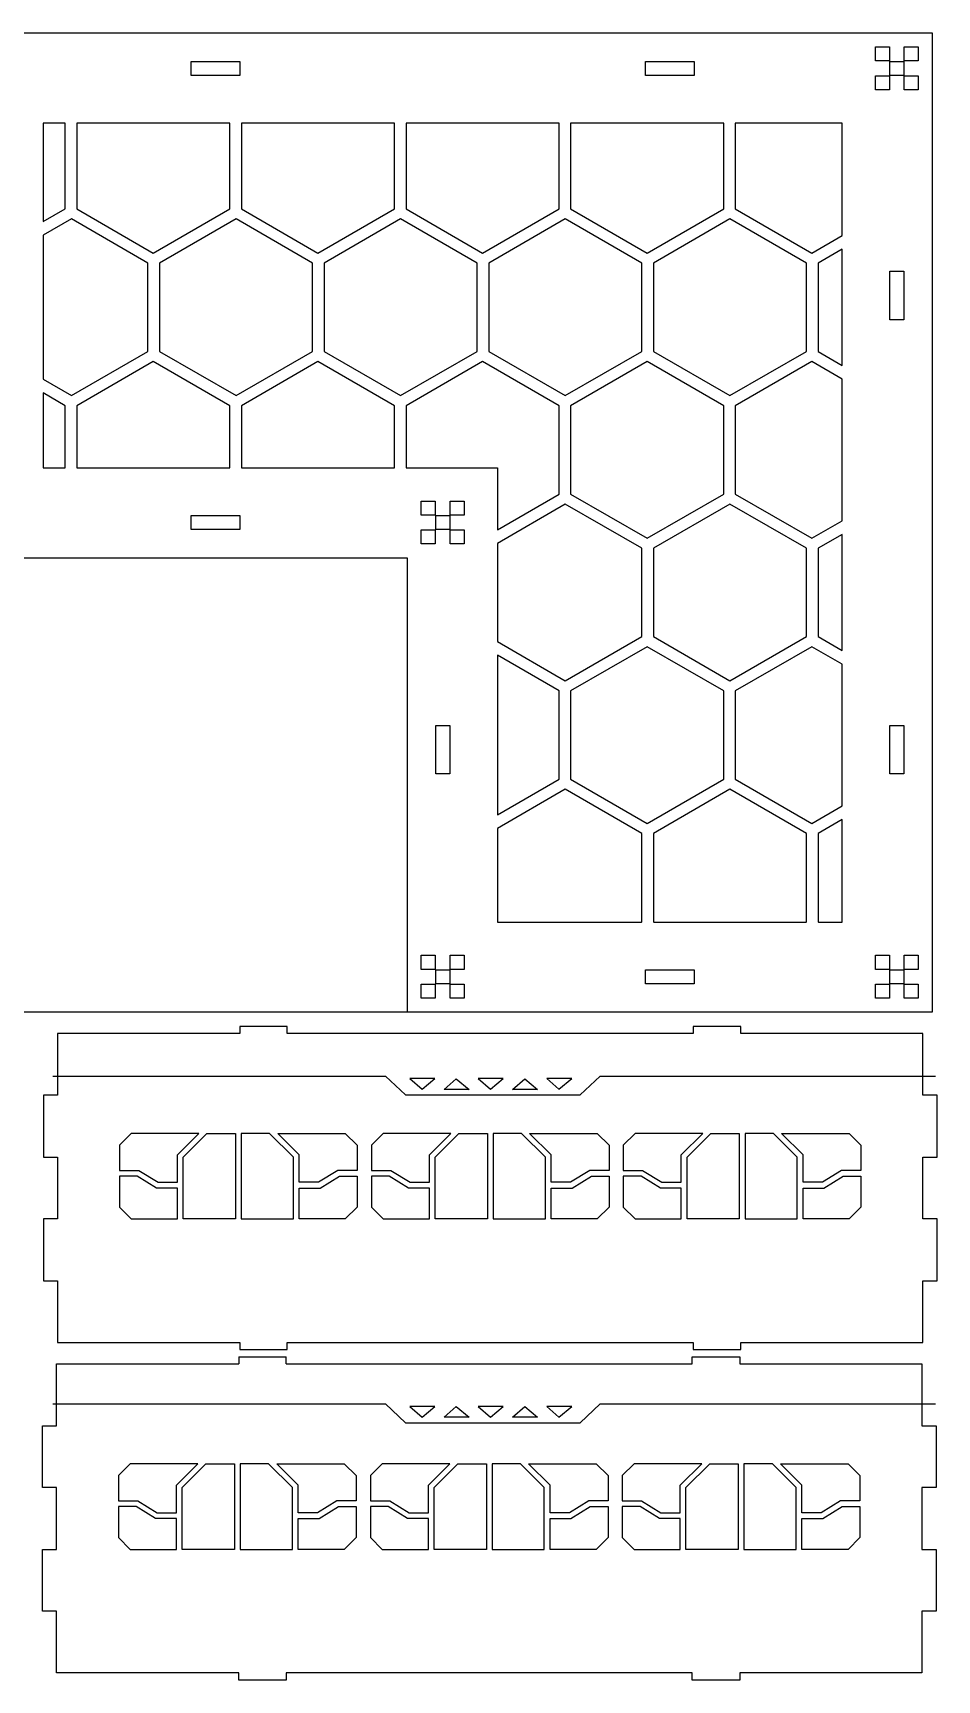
# Model space of a CAD drawing. Extents: x 74 to 584, y 66 to 413.
# Drawn here: x 393.8 to 584, y 66.5 to 413 of the extents above; entities that cross this region are included whole.
import ezdxf

# ---------------------------------------------------------------- set-up
doc = ezdxf.new("R2010")
doc.units = 0
for name, color, linetype in [('Découpe_1', 7, 'CONTINUOUS'), ('Découpe_2', 7, 'CONTINUOUS'), ('Découpe_4', 7, 'CONTINUOUS'), ('Gravure', 7, 'CONTINUOUS')]:
    doc.layers.add(name, color=color, linetype=linetype)

msp = doc.modelspace()

# ---------------------------------------------------------------- linework, layer by layer
at = {"layer": 'Découpe_1', "color": 5}
for points in [[(571.05, 410.05), (574, 410.05)], [(571.05, 407.1), (571.05, 410.05)], [(574, 410.05), (574, 407.1), (571.05, 407.1)], [(577.1, 410.05), (580.05, 410.05)], [(580.05, 407.1), (577.1, 407.1), (577.1, 410.05)], [(580.05, 410.05), (580.05, 407.1)], [(427.125, 407.025), (437.325, 407.025)], [(427.125, 404.075), (427.125, 407.025)], [(437.325, 407.025), (437.325, 404.075)], [(522.675, 407.025), (532.875, 407.025)], [(522.675, 404.075), (522.675, 407.025)], [(532.875, 407.025), (532.875, 404.075)], [(574.075, 407.025), (577.025, 407.025)], [(574.075, 404.075), (574.075, 407.025)], [(577.025, 407.025), (577.025, 404.075), (574.075, 404.075)], [(437.325, 404.075), (427.125, 404.075)], [(532.875, 404.075), (522.675, 404.075)], [(571.05, 401.05), (571.05, 404)], [(571.05, 404), (574, 404), (574, 401.05)], [(577.1, 404), (580.05, 404)], [(577.1, 401.05), (577.1, 404)], [(580.05, 404), (580.05, 401.05)], [(574, 401.05), (571.05, 401.05)], [(580.05, 401.05), (577.1, 401.05)], [(574.075, 352.675), (574.075, 362.875)], [(574.075, 362.875), (577.025, 362.875)], [(577.025, 362.875), (577.025, 352.675)], [(577.025, 352.675), (574.075, 352.675)], [(475.5, 314.5), (478.45, 314.5)], [(475.5, 311.55), (475.5, 314.5)], [(478.45, 314.5), (478.45, 311.55), (475.5, 311.55)], [(481.55, 311.55), (481.55, 314.5)], [(481.55, 314.5), (484.5, 314.5), (484.5, 311.55)], [(427.125, 308.525), (427.125, 311.475)], [(427.125, 311.475), (437.325, 311.475)], [(437.325, 308.525), (427.125, 308.525)], [(437.325, 311.475), (437.325, 308.525)], [(475.5, 305.5), (475.5, 308.45)], [(475.5, 308.45), (478.45, 308.45), (478.45, 305.5)], [(478.525, 308.525), (478.525, 311.475)], [(478.525, 311.475), (481.475, 311.475), (481.475, 308.525)], [(481.475, 308.525), (478.525, 308.525)], [(484.5, 311.55), (481.55, 311.55)], [(481.55, 305.5), (481.55, 308.45), (484.5, 308.45)], [(484.5, 308.45), (484.5, 305.5)], [(478.45, 305.5), (475.5, 305.5)], [(484.5, 305.5), (481.55, 305.5)], [(478.525, 267.325), (481.475, 267.325)], [(478.525, 257.125), (478.525, 267.325)], [(481.475, 267.325), (481.475, 257.125)], [(574.075, 267.325), (577.025, 267.325)], [(574.075, 257.125), (574.075, 267.325)], [(577.025, 267.325), (577.025, 257.125)], [(481.475, 257.125), (478.525, 257.125)], [(577.025, 257.125), (574.075, 257.125)], [(475.5, 216), (475.5, 218.95), (478.45, 218.95)], [(478.45, 218.95), (478.45, 216)], [(481.55, 216), (481.55, 218.95)], [(481.55, 218.95), (484.5, 218.95), (484.5, 216)], [(571.05, 216), (571.05, 218.95)], [(571.05, 218.95), (574, 218.95), (574, 216)], [(577.1, 216), (577.1, 218.95)], [(577.1, 218.95), (580.05, 218.95), (580.05, 216)], [(478.45, 216), (475.5, 216)], [(478.525, 215.925), (481.475, 215.925)], [(481.475, 212.975), (478.525, 212.975), (478.525, 215.925)], [(481.475, 215.925), (481.475, 212.975)], [(484.5, 216), (481.55, 216)], [(522.675, 212.975), (522.675, 215.925)], [(522.675, 215.925), (532.875, 215.925)], [(532.875, 215.925), (532.875, 212.975)], [(574, 216), (571.05, 216)], [(574.075, 215.925), (577.025, 215.925)], [(574.075, 212.975), (574.075, 215.925)], [(577.025, 215.925), (577.025, 212.975), (574.075, 212.975)], [(580.05, 216), (577.1, 216)], [(475.5, 212.9), (478.45, 212.9)], [(478.45, 209.95), (475.5, 209.95), (475.5, 212.9)], [(478.45, 212.9), (478.45, 209.95)], [(481.55, 209.95), (481.55, 212.9), (484.5, 212.9)], [(484.5, 212.9), (484.5, 209.95)], [(532.875, 212.975), (522.675, 212.975)], [(571.05, 212.9), (574, 212.9)], [(571.05, 209.95), (571.05, 212.9)], [(574, 212.9), (574, 209.95), (571.05, 209.95)], [(577.1, 212.9), (580.05, 212.9)], [(577.1, 209.95), (577.1, 212.9)], [(580.05, 212.9), (580.05, 209.95), (577.1, 209.95)], [(484.5, 209.95), (481.55, 209.95)], [(414.5, 181.5), (412, 179)], [(428.703, 181.5), (414.5, 181.5)], [(424.2, 176.9971), (428.703, 181.5)], [(425.4, 176.5), (430.4, 181.5)], [(430.4, 181.5), (436.4, 181.5)], [(436.4, 181.5), (436.4, 163.5)], [(437.6, 181.5), (437.6, 163.5), (448.6, 163.5), (448.6, 176.5), (443.6, 181.5), (437.6, 181.5)], [(445.2971, 181.5), (459.5, 181.5)], [(449.8, 176.9971), (445.2971, 181.5)], [(459.5, 181.5), (462, 179)], [(469.0667, 173.7), (473.1333, 171.2), (477.2, 171.2), (477.2, 176.9971), (481.7029, 181.5), (467.5, 181.5), (465, 179), (465, 173.7), (469.0667, 173.7)], [(478.4, 176.5), (483.4, 181.5)], [(483.4, 181.5), (489.4, 181.5)], [(489.4, 181.5), (489.4, 163.5)], [(490.6, 181.5), (490.6, 163.5), (501.6, 163.5), (501.6, 176.5), (496.6, 181.5), (490.6, 181.5)], [(498.2971, 181.5), (512.5, 181.5)], [(502.8, 176.9971), (498.2971, 181.5)], [(512.5, 181.5), (515, 179)], [(520.5, 181.5), (518, 179), (518, 173.7), (522.0667, 173.7), (526.1333, 171.2), (530.2, 171.2), (530.2, 176.9971), (534.70294, 181.5), (520.5, 181.5)], [(531.4, 176.5), (536.4, 181.5)], [(536.4, 181.5), (542.4, 181.5)], [(542.4, 181.5), (542.4, 163.5)], [(554.6, 163.5), (554.6, 176.5), (549.6, 181.5), (543.6, 181.5), (543.6, 163.5), (554.6, 163.5)], [(551.2971, 181.5), (565.5, 181.5)], [(555.8, 176.9971), (551.2971, 181.5)], [(565.5, 181.5), (568, 179)], [(412, 179), (412, 173.7), (416.067, 173.7)], [(424.2, 171.2), (424.2, 176.9971)], [(449.8, 171.2), (449.8, 176.9971)], [(462, 179), (462, 173.7)], [(502.8, 171.2), (502.8, 176.9971)], [(515, 179), (515, 173.7)], [(555.8, 171.2), (555.8, 176.9971)], [(568, 179), (568, 173.7)], [(416.067, 173.7), (420.133, 171.2)], [(425.4, 163.5), (425.4, 176.5)], [(457.9333, 173.7), (453.8667, 171.2)], [(462, 173.7), (457.9333, 173.7)], [(478.4, 163.5), (478.4, 176.5)], [(510.9333, 173.7), (506.8667, 171.2)], [(515, 173.7), (510.9333, 173.7)], [(531.4, 163.5), (531.4, 176.5)], [(563.9333, 173.7), (559.8667, 171.2)], [(568, 173.7), (563.9333, 173.7)], [(415.727, 172.5), (412, 172.5)], [(412, 172.5), (412, 166)], [(419.794, 170), (415.727, 172.5)], [(424.2, 170), (419.794, 170)], [(420.133, 171.2), (424.2, 171.2)], [(424.2, 163.5), (424.2, 170)], [(453.8667, 171.2), (449.8, 171.2)], [(449.8, 170), (454.206, 170)], [(449.8, 163.5), (449.8, 170)], [(454.206, 170), (458.2727, 172.5)], [(458.2727, 172.5), (462, 172.5)], [(462, 172.5), (462, 166)], [(472.794, 170), (468.7273, 172.5), (465, 172.5), (465, 166), (467.5, 163.5), (477.2, 163.5), (477.2, 170), (472.794, 170)], [(506.8667, 171.2), (502.8, 171.2)], [(502.8, 170), (507.206, 170)], [(502.8, 163.5), (502.8, 170)], [(507.206, 170), (511.2727, 172.5)], [(511.2727, 172.5), (515, 172.5)], [(515, 172.5), (515, 166)], [(530.2, 170), (525.794, 170), (521.7273, 172.5), (518, 172.5), (518, 166), (520.5, 163.5), (530.2, 163.5), (530.2, 170)], [(559.8667, 171.2), (555.8, 171.2)], [(555.8, 170), (560.206, 170)], [(555.8, 163.5), (555.8, 170)], [(560.206, 170), (564.2727, 172.5)], [(564.2727, 172.5), (568, 172.5)], [(568, 172.5), (568, 166)], [(412, 166), (414.5, 163.5)], [(414.5, 163.5), (424.2, 163.5)], [(436.4, 163.5), (425.4, 163.5)], [(459.5, 163.5), (449.8, 163.5)], [(462, 166), (459.5, 163.5)], [(489.4, 163.5), (478.4, 163.5)], [(512.5, 163.5), (502.8, 163.5)], [(515, 166), (512.5, 163.5)], [(542.4, 163.5), (531.4, 163.5)], [(565.5, 163.5), (555.8, 163.5)], [(568, 166), (565.5, 163.5)], [(414.28354, 111.98294), (411.78354, 109.48294)], [(428.48654, 111.98294), (414.28354, 111.98294)], [(423.98354, 107.48004), (428.48654, 111.98294)], [(425.18354, 106.98294), (430.18354, 111.98294)], [(430.18354, 111.98294), (436.18354, 111.98294)], [(436.18354, 111.98294), (436.18354, 93.98294)], [(437.38354, 111.98294), (437.38354, 93.98294), (448.38354, 93.98294), (448.38354, 106.98294), (443.38354, 111.98294), (437.38354, 111.98294)], [(445.08064, 111.98294), (459.28354, 111.98294)], [(449.58354, 107.48004), (445.08064, 111.98294)], [(459.28354, 111.98294), (461.78354, 109.48294)], [(468.85024, 104.18294), (472.91684, 101.68294), (476.98354, 101.68294), (476.98354, 107.48004), (481.48644, 111.98294), (467.28354, 111.98294), (464.78354, 109.48294), (464.78354, 104.18294), (468.85024, 104.18294)], [(478.18354, 106.98294), (483.18354, 111.98294)], [(483.18354, 111.98294), (489.18354, 111.98294)], [(489.18354, 111.98294), (489.18354, 93.98294)], [(490.38354, 111.98294), (490.38354, 93.98294), (501.38354, 93.98294), (501.38354, 106.98294), (496.38355, 111.98294), (490.38354, 111.98294)], [(498.08063, 111.98294), (512.28355, 111.98294)], [(502.58355, 107.48004), (498.08063, 111.98294)], [(512.28355, 111.98294), (514.78353, 109.48294)], [(520.28354, 111.98294), (517.78355, 109.48294), (517.78355, 104.18294), (521.85024, 104.18294), (525.91683, 101.68294), (529.98354, 101.68294), (529.98354, 107.48004), (534.48648, 111.98294), (520.28354, 111.98294)], [(531.18355, 106.98294), (536.18354, 111.98294)], [(536.18354, 111.98294), (542.18356, 111.98294)], [(542.18356, 111.98294), (542.18356, 93.98294)], [(554.38354, 93.98294), (554.38354, 106.98294), (549.38355, 111.98294), (543.38354, 111.98294), (543.38354, 93.98294), (554.38354, 93.98294)], [(551.08064, 111.98294), (565.28353, 111.98294)], [(555.58355, 107.48004), (551.08064, 111.98294)], [(565.28353, 111.98294), (567.78354, 109.48294)], [(411.78354, 109.48294), (411.78354, 104.18294), (415.85054, 104.18294)], [(423.98354, 101.68294), (423.98354, 107.48004)], [(449.58354, 101.68294), (449.58354, 107.48004)], [(461.78354, 109.48294), (461.78354, 104.18294)], [(502.58355, 101.68294), (502.58355, 107.48004)], [(514.78353, 109.48294), (514.78353, 104.18294)], [(555.58355, 101.68294), (555.58355, 107.48004)], [(567.78354, 109.48294), (567.78354, 104.18294)], [(415.85054, 104.18294), (419.91654, 101.68294)], [(425.18354, 93.98294), (425.18354, 106.98294)], [(457.71684, 104.18294), (453.65024, 101.68294)], [(461.78354, 104.18294), (457.71684, 104.18294)], [(478.18354, 93.98294), (478.18354, 106.98294)], [(510.71685, 104.18294), (506.65025, 101.68294)], [(514.78353, 104.18294), (510.71685, 104.18294)], [(531.18355, 93.98294), (531.18355, 106.98294)], [(563.71683, 104.18294), (559.65023, 101.68294)], [(567.78354, 104.18294), (563.71683, 104.18294)], [(415.51054, 102.98294), (411.78354, 102.98294)], [(411.78354, 102.98294), (411.78354, 96.48294)], [(419.57754, 100.48294), (415.51054, 102.98294)], [(419.91654, 101.68294), (423.98354, 101.68294)], [(453.65024, 101.68294), (449.58354, 101.68294)], [(453.98954, 100.48294), (458.05624, 102.98294)], [(458.05624, 102.98294), (461.78354, 102.98294)], [(461.78354, 102.98294), (461.78354, 96.48294)], [(472.57754, 100.48294), (468.51084, 102.98294), (464.78354, 102.98294), (464.78354, 96.48294), (467.28354, 93.98294), (476.98354, 93.98294), (476.98354, 100.48294), (472.57754, 100.48294)], [(506.65025, 101.68294), (502.58355, 101.68294)], [(506.98954, 100.48294), (511.05625, 102.98294)], [(511.05625, 102.98294), (514.78353, 102.98294)], [(514.78353, 102.98294), (514.78353, 96.48294)], [(529.98354, 100.48294), (525.57754, 100.48294), (521.51084, 102.98294), (517.78355, 102.98294), (517.78355, 96.48294), (520.28354, 93.98294), (529.98354, 93.98294), (529.98354, 100.48294)], [(559.65023, 101.68294), (555.58355, 101.68294)], [(559.98955, 100.48294), (564.05623, 102.98294)], [(564.05623, 102.98294), (567.78354, 102.98294)], [(567.78354, 102.98294), (567.78354, 96.48294)], [(423.98354, 100.48294), (419.57754, 100.48294)], [(423.98354, 93.98294), (423.98354, 100.48294)], [(449.58354, 100.48294), (453.98954, 100.48294)], [(449.58354, 93.98294), (449.58354, 100.48294)], [(502.58355, 100.48294), (506.98954, 100.48294)], [(502.58355, 93.98294), (502.58355, 100.48294)], [(555.58355, 100.48294), (559.98955, 100.48294)], [(555.58355, 93.98294), (555.58355, 100.48294)], [(411.78354, 96.48294), (414.28354, 93.98294)], [(414.28354, 93.98294), (423.98354, 93.98294)], [(436.18354, 93.98294), (425.18354, 93.98294)], [(459.28354, 93.98294), (449.58354, 93.98294)], [(461.78354, 96.48294), (459.28354, 93.98294)], [(489.18354, 93.98294), (478.18354, 93.98294)], [(512.28355, 93.98294), (502.58355, 93.98294)], [(514.78353, 96.48294), (512.28355, 93.98294)], [(542.18356, 93.98294), (531.18355, 93.98294)], [(565.28353, 93.98294), (555.58355, 93.98294)], [(567.78354, 96.48294), (565.28353, 93.98294)]]:
    msp.add_lwpolyline(points, dxfattribs=at)
at = {"layer": 'Découpe_2', "color": 6}
msp.add_lwpolyline([(437.3, 137.5), (437.3, 136), (447.3, 136), (447.3, 137.5), (532.7, 137.5), (532.7, 136), (542.7, 136), (542.7, 137.5), (581, 137.5), (581, 150.5), (584, 150.5), (584, 163.5), (581, 163.5), (581, 176.5), (584, 176.5), (584, 189.5), (581, 189.5), (581, 202.5), (542.7, 202.5), (542.7, 204), (532.7, 204), (532.7, 202.5), (447.3, 202.5), (447.3, 204), (437.3, 204), (437.3, 202.5), (399, 202.5), (399, 189.5), (396, 189.5), (396, 176.5), (399, 176.5), (399, 163.5), (396, 163.5), (396, 150.5), (399, 150.5), (399, 137.5), (437.3, 137.5)], close=True, dxfattribs=at)
for points in [[(447.08354, 132.98294), (532.48355, 132.98294), (532.48355, 134.48294), (542.48353, 134.48294), (542.48353, 132.98294), (580.78354, 132.98294), (580.78354, 119.98294), (583.78354, 119.98294), (583.78354, 106.98294), (580.78354, 106.98294), (580.78354, 93.98294), (583.78354, 93.98294), (583.78354, 80.98294), (580.78354, 80.98294), (580.78354, 67.98294), (542.48353, 67.98294), (542.48353, 66.48294), (532.48355, 66.48294), (532.48355, 67.98294), (447.08354, 67.98294), (447.08354, 66.48294), (437.08354, 66.48294), (437.08354, 67.98294), (398.78354, 67.98294), (398.78354, 80.98294), (395.78354, 80.98294), (395.78354, 93.98294), (398.78354, 93.98294), (398.78354, 106.98294), (395.78354, 106.98294), (395.78354, 119.98294), (398.78354, 119.98294), (398.78354, 132.98294), (437.08354, 132.98294)], [(437.08354, 134.48294), (447.08354, 134.48294)], [(437.08354, 134.48294), (437.08354, 132.98294)], [(447.08354, 132.98294), (447.08354, 134.48294)]]:
    msp.add_lwpolyline(points, dxfattribs=at)
at = {"layer": 'Découpe_4', "color": 4}
for points in [[(377, 413), (583, 413), (583, 207), (472.55, 207)], [(472.55, 207), (377, 207)]]:
    msp.add_lwpolyline(points, dxfattribs=at)
at = {"layer": 'Gravure', "color": 3}
for points in [[(395.95007, 394.049887), (395.95007, 373.313169), (400.586868, 375.990422), (400.586868, 394.049887), (395.95007, 394.049887), (395.95007, 394.049887)], [(403.023264, 394.049887), (403.023264, 375.990422), (419.121502, 366.696382), (435.219175, 375.990422), (435.219175, 394.049887), (403.023264, 394.049887), (403.023264, 394.049887)], [(437.655543, 394.049887), (437.655543, 375.990422), (453.753809, 366.696382), (469.851482, 375.990422), (469.851482, 394.049887), (437.655543, 394.049887), (437.655543, 394.049887)], [(472.28785, 394.049887), (472.28785, 375.990422), (488.386116, 366.696382), (504.483789, 375.990422), (504.483789, 394.049887), (472.28785, 394.049887), (472.28785, 394.049887)], [(506.920722, 394.049887), (506.920722, 375.990422), (523.018395, 366.696382), (539.116661, 375.990422), (539.116661, 394.049887), (506.920722, 394.049887), (506.920722, 394.049887)], [(541.553029, 394.049887), (541.553029, 375.990422), (557.650702, 366.696382), (564.04978, 370.390625), (564.04978, 394.049887), (541.553029, 394.049887), (541.553029, 394.049887)], [(401.896012, 373.873202), (395.95007, 370.440234), (395.95007, 340.129458), (401.896012, 336.69649), (417.99425, 345.99053), (417.99425, 364.579162), (401.896012, 373.873202), (401.896012, 373.873202)], [(436.528319, 373.873202), (420.430618, 364.579162), (420.430618, 345.99053), (436.528319, 336.69649), (452.626557, 345.99053), (452.626557, 364.579162), (436.528319, 373.873202), (436.528319, 373.873202)], [(471.160627, 373.873202), (455.062925, 364.579162), (455.062925, 345.99053), (471.160627, 336.69649), (487.258864, 345.99053), (487.258864, 364.579162), (471.160627, 373.873202), (471.160627, 373.873202)], [(505.792934, 373.873202), (489.695232, 364.579162), (489.695232, 345.99053), (505.79347, 336.69649), (521.891171, 345.99053), (521.891171, 364.579162), (505.792934, 373.873202), (505.792934, 373.873202)], [(540.425777, 373.873202), (524.327539, 364.579162), (524.327539, 345.99053), (540.425777, 336.69649), (556.523478, 345.99053), (556.523478, 364.579162), (540.425777, 373.873202), (540.425777, 373.873202)], [(564.04978, 367.517691), (558.959846, 364.579162), (558.959846, 345.99053), (564.04978, 343.052002), (564.04978, 367.517691), (564.04978, 367.517691)], [(419.121502, 343.873313), (403.023264, 334.57872), (403.023264, 321.500037), (435.219175, 321.500037), (435.219175, 334.57872), (419.121502, 343.873313), (419.121502, 343.873313)], [(453.753809, 343.873313), (437.655543, 334.57872), (437.655543, 321.500037), (469.851482, 321.500037), (469.851482, 334.57872), (453.753809, 343.873313), (453.753809, 343.873313)], [(488.386116, 343.873313), (472.28785, 334.57872), (472.28785, 321.500037), (491.49993, 321.500037), (491.49993, 308.494111), (504.483789, 315.990639), (504.483789, 334.57872), (488.386116, 343.873313), (488.386116, 343.873313)], [(523.018395, 343.873313), (506.920722, 334.57872), (506.920722, 315.990639), (523.018395, 306.696598), (539.116661, 315.990639), (539.116661, 334.57872), (523.018395, 343.873313), (523.018395, 343.873313)], [(557.650702, 343.873313), (541.553029, 334.57872), (541.553029, 315.990639), (557.650702, 306.696598), (564.04978, 310.390842), (564.04978, 340.178517), (557.650702, 343.873313), (557.650702, 343.873313)], [(395.95007, 337.255973), (395.95007, 321.500037), (400.586868, 321.500037), (400.586868, 334.57872), (395.95007, 337.255973), (395.95007, 337.255973)], [(505.792934, 313.872869), (491.49993, 305.620626), (491.49993, 284.948952), (505.79347, 276.696156), (521.891171, 285.990747), (521.891171, 304.578828), (505.792934, 313.872869), (505.792934, 313.872869)], [(540.425777, 313.872869), (524.327539, 304.578828), (524.327539, 285.990747), (540.425777, 276.696156), (556.523478, 285.990747), (556.523478, 304.578828), (540.425777, 313.872869), (540.425777, 313.872869)], [(564.04978, 307.517357), (558.959846, 304.578828), (558.959846, 285.990747), (564.04978, 283.052218), (564.04978, 307.517357), (564.04978, 307.517357)], [(377, 302.55), (472.55, 302.55), (472.55, 207)], [(491.49993, 282.075467), (491.49993, 248.493777), (504.483789, 255.990305), (504.483789, 274.578939), (491.49993, 282.075467), (491.49993, 282.075467)], [(523.018395, 283.87298), (506.920722, 274.578939), (506.920722, 255.990305), (523.018395, 246.696264), (539.116661, 255.990305), (539.116661, 274.578939), (523.018395, 283.87298), (523.018395, 283.87298)], [(557.650702, 283.87298), (541.553029, 274.578939), (541.553029, 255.990305), (557.650702, 246.696264), (564.04978, 250.390508), (564.04978, 280.178733), (557.650702, 283.87298), (557.650702, 283.87298)], [(505.792934, 253.873088), (491.49993, 245.620842), (491.49993, 225.950177), (521.821716, 225.950177), (521.891171, 225.990413), (521.891171, 244.579047), (505.792934, 253.873088), (505.792934, 253.873088)], [(540.425777, 253.873088), (524.327539, 244.579047), (524.327539, 225.990413), (524.396994, 225.950177), (556.454023, 225.950177), (556.523478, 225.990413), (556.523478, 244.579047), (540.425777, 253.873088), (540.425777, 253.873088)], [(564.04978, 247.517576), (558.959846, 244.579047), (558.959846, 225.990413), (559.029301, 225.950177), (564.04978, 225.950177), (564.04978, 247.517576), (564.04978, 247.517576)], [(397.9847, 193.52963), (467.97603, 193.52963), (472.20938, 189.57846), (508.89826, 189.57846), (513.13159, 193.52963), (583.68713, 193.52963)], [(397.9847, 124.563927), (467.97603, 124.563927), (472.20938, 120.612757), (508.89826, 120.612757), (513.13159, 124.563927), (583.68713, 124.563927)]]:
    msp.add_lwpolyline(points, dxfattribs=at)
for points in [[(473.10773, 193.02981), (475.66621, 190.78705), (478.36682, 193.02981), (473.10773, 193.02981)], [(480.30206, 190.73172), (482.86054, 192.97448), (485.56115, 190.73172), (480.30206, 190.73172)], [(487.49642, 193.02981), (490.05488, 190.78705), (492.75549, 193.02981), (487.49642, 193.02981)], [(494.69077, 190.73172), (497.24925, 192.97448), (499.94986, 190.73172), (494.69077, 190.73172)], [(501.8851, 193.02981), (504.44357, 190.78705), (507.14418, 193.02981), (501.8851, 193.02981)], [(473.10773, 124.064107), (475.66621, 121.821347), (478.36682, 124.064107), (473.10773, 124.064107)], [(480.30206, 121.766017), (482.86054, 124.008777), (485.56115, 121.766017), (480.30206, 121.766017)], [(487.49642, 124.064107), (490.05488, 121.821347), (492.75549, 124.064107), (487.49642, 124.064107)], [(494.69077, 121.766017), (497.24925, 124.008777), (499.94986, 121.766017), (494.69077, 121.766017)], [(501.8851, 124.064107), (504.44357, 121.821347), (507.14418, 124.064107), (501.8851, 124.064107)]]:
    msp.add_lwpolyline(points, close=True, dxfattribs=at)

doc.saveas('drawing.dxf')
